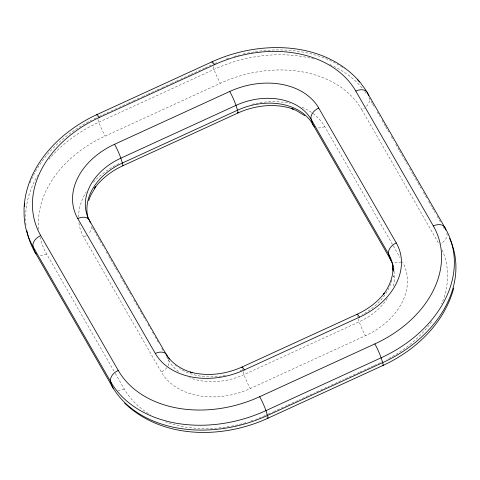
<?xml version="1.0" encoding="UTF-8"?>
<svg xmlns="http://www.w3.org/2000/svg" width="480" height="480" viewBox="0 0 480 480"><rect width="100%" height="100%" fill="white"/><g stroke="black" fill="none" stroke-linecap="round" stroke-linejoin="round"><path stroke-width="0.36" stroke-dasharray="2.4 1.8" d="M99.294 116.448L118.272 107.748M118.926 107.448L127.434 103.548M128.088 103.248L132.666 101.148M133.32 100.848L141.828 96.942M142.482 96.642L147.066 94.542M147.72 94.242L156.228 90.342M156.882 90.042L161.46 87.942M162.114 87.642L170.622 83.742M171.276 83.442L175.854 81.342M176.508 81.042L190.254 74.742M190.908 74.442L204.648 68.136M205.302 67.836L212.502 64.536M38.748 229.398A110.568 82.422 -17.9 0 1 105.162 136.086L220.332 83.28A110.568 82.422 -17.9 0 1 361.764 109.596A10.8 7.11 -29.9 0 0 364.368 108.102M78.924 223.068A69.582 51.87 -17.9 0 0 83.736 237.084L161.274 371.958A69.582 51.87 -17.9 0 0 250.284 388.518L365.454 335.706A69.582 51.87 -17.9 0 0 402.57 262.026M265.662 415.266L267.624 414.366M268.278 414.066L272.856 411.966M273.51 411.666L287.256 405.36M287.91 405.06L300.342 399.36M302.304 398.46L314.736 392.76M316.698 391.86L329.136 386.16M331.098 385.26L343.53 379.56M345.492 378.66L359.232 372.354M359.886 372.054L373.632 365.754M374.286 365.454L380.826 362.454A110.568 82.422 -17.9 0 0 382.86 361.506M372.3 103.452L369.318 98.268A10.8 7.11 -29.9 0 1 366 106.776M372.672 104.106L374.91 107.994M377.148 111.882L379.758 116.424M381.99 120.312L385.344 126.15M385.722 126.798L388.704 131.982M391.314 136.524L393.546 140.412M395.784 144.306L399.138 150.138M399.51 150.786L403.986 158.568M404.358 159.216L407.34 164.406M409.578 168.294L412.932 174.132M413.304 174.78L417.78 182.562M418.152 183.21L421.134 188.4M423.372 192.288L426.726 198.126M428.586 201.366L431.574 206.55M432.318 207.852L434.928 212.388M437.16 216.276L440.52 222.114M443.13 226.656L444.618 229.248M361.764 109.596L439.302 244.464M302.07 107.226A69.582 51.87 -17.9 0 1 324.714 126.588L392.562 244.596M393.306 245.892L400.014 257.568M92.406 227.7L95.388 232.89M96.138 234.186L99.492 240.024M99.864 240.672L104.334 248.454M106.2 251.694L108.438 255.582M108.81 256.23L109.926 258.18M110.676 259.476L113.286 264.012M113.658 264.66L114.774 266.61M115.518 267.906L118.128 272.442M120.366 276.336L123.72 282.168M124.092 282.816L127.074 288.006M127.446 288.654L131.922 296.436M133.788 299.676L137.514 306.162M137.886 306.81L140.868 311.994M141.24 312.642L145.716 320.424M147.954 324.318L150.564 328.854M152.424 332.1L154.29 335.34M155.034 336.636L159.132 343.77M161.742 348.306L163.608 351.552M166.59 356.736L168.828 360.63A58.782 43.818 -17.9 0 0 179.028 371.88M39.96 236.874A110.568 82.422 -17.9 0 0 46.686 254.076L114.534 372.09M115.278 373.386L124.224 388.944A110.568 82.422 -17.9 0 0 150.33 414.684M368.928 97.056L369.024 97.362M358.212 318.786L359.184 321.81A10.8 1.128 65.4 0 0 365.454 335.706M213.186 66.654L214.062 69.378A10.8 1.128 65.4 0 0 220.332 83.28M243.042 371.592L244.02 374.616A10.8 1.128 65.4 0 0 250.284 388.518M98.016 119.466L98.898 122.19A10.8 1.128 65.4 0 0 105.162 136.086M168.438 359.418L168.828 360.63A10.8 7.11 -29.9 0 1 168.036 365.946M393.564 275.562L393.684 277.002L393.576 275.598M391.956 279.87A58.782 43.818 -17.9 0 1 362.31 314.622M357.624 316.968A10.8 1.128 65.4 0 1 357.288 315.84M241.86 370.05A58.782 43.818 -17.9 0 1 240.042 370.836M225.576 375.306A58.782 43.818 -17.9 0 1 179.688 368.574M176.406 366.234A58.782 43.818 -17.9 0 1 175.38 365.4M242.454 369.78A10.8 1.128 65.4 0 1 242.118 368.652M214.482 63.648A121.368 90.474 -17.9 0 1 217.818 62.214M226.518 58.89A121.368 90.474 -17.9 0 1 229.188 57.978M233.922 56.496A121.368 90.474 -17.9 0 1 239.52 54.942M243.036 54.078A121.368 90.474 -17.9 0 1 344.526 68.646M30.03 182.94A121.368 90.474 -17.9 0 1 91.476 120.18M94.062 118.89A121.368 90.474 -17.9 0 1 97.332 117.348M212.316 63.948A10.8 1.128 65.4 0 1 212.166 63.408M97.152 116.76A10.8 1.128 65.4 0 1 96.996 116.22M446.856 233.136A10.8 7.11 -29.9 0 1 441.042 243.54M314.046 59.04A121.368 90.474 -17.9 0 0 214.062 69.378L98.898 122.19A121.368 90.474 -17.9 0 0 49.086 159.186M329.808 64.494A121.368 90.474 -17.9 0 1 363.018 89.076M364.782 91.356A121.368 90.474 -17.9 0 1 367.158 94.758M26.034 225.006A121.368 90.474 -17.9 0 1 37.674 175.32M46.686 254.076A10.8 7.11 -29.9 0 1 39.132 255.234M264.978 415.572A110.568 82.422 -17.9 0 1 255.504 419.472M252.906 420.402A110.568 82.422 -17.9 0 1 250.302 421.29M245.694 422.724A110.568 82.422 -17.9 0 1 165.636 421.878M124.224 388.944A10.8 7.11 -29.9 0 1 117.576 390.234M266.994 417.378A10.8 1.128 65.4 0 1 266.688 416.94M442.122 249.99A110.568 82.422 -17.9 0 1 441.654 303.888M431.658 321.732A110.568 82.422 -17.9 0 1 386.862 359.514M393.582 267.144A58.782 43.818 -17.9 0 1 392.748 287.382M387.39 298.422A58.782 43.818 -17.9 0 1 359.184 321.81L244.02 374.616A58.782 43.818 -17.9 0 1 189.558 377.646M166.932 367.602A10.8 7.11 -29.9 0 1 161.274 371.958M78.534 217.182A69.582 51.87 -17.9 0 1 86.208 192M93.48 182.328A69.582 51.87 -17.9 0 1 120.534 162.834M91.446 226.392A10.8 7.11 -29.9 0 1 88.722 233.52M86.34 235.59A10.8 7.11 -29.9 0 1 83.736 237.084M324.714 126.588A10.8 7.11 -29.9 0 1 318.066 127.878M251.796 104.37A69.582 51.87 -17.9 0 1 290.166 103.404M401.364 261.834A10.8 7.11 -29.9 0 1 393.078 262.104"/><path stroke-width="0.72" d="M24 210.102C25.044 166.782 59.502 131.724 96.954 114.57L212.124 61.758C259.56 39.966 325.848 40.44 361.296 83.748M393.03 268.152C392.982 277.818 389.034 287.082 383.232 294.684L384.438 293.112C377.31 302.268 367.734 309.318 357.246 314.19L242.076 366.996C226.014 374.262 207.444 376.71 190.296 372.072L192.15 372.624C182.904 370.008 174.132 364.968 168.21 357.27M453.744 288.126C444.318 323.388 415.446 350.502 383.046 365.43L267.876 418.242C222.606 439.062 162.366 439.332 124.668 403.176M88.734 200.496L90.504 195.78L95.778 186.648L94.53 188.274C101.736 178.44 111.75 170.928 122.754 165.81L237.924 113.004C255.084 105.258 275.184 102.942 293.214 109.032L291.222 108.432L296.16 110.442L304.848 115.74M113.748 388.782A10.8 7.11 -29.9 0 1 112.248 386.574L34.71 251.7L33.144 246.864A10.8 7.11 -29.9 0 1 40.698 235.536A110.568 82.422 -17.9 0 1 99.174 117.546L214.338 64.734A110.568 82.422 -17.9 0 1 355.776 91.056A10.8 7.11 -29.9 0 1 367.752 93.426L445.29 228.3L445.878 230.112M114.546 144.288L229.716 91.482A69.582 51.87 -17.9 0 1 318.726 108.042L396.264 242.916A69.582 51.87 -17.9 0 1 359.466 317.166L244.296 369.978A69.582 51.87 -17.9 0 1 155.286 353.412L77.748 218.544A69.582 51.87 -17.9 0 1 114.546 144.288A10.8 1.128 65.4 0 1 120.816 158.19L122.376 163.032A10.8 1.128 65.4 0 1 122.394 165.576M40.698 235.536L118.236 370.404A110.568 82.422 -17.9 0 0 259.668 396.72L374.838 343.914A110.568 82.422 -17.9 0 0 433.314 225.924L355.776 91.056M368.34 95.244L367.752 93.426A121.368 90.474 -17.9 0 0 361.458 84.24M368.436 95.544L368.538 95.85M167.652 357L89.724 220.914A10.8 7.11 -29.9 0 0 77.748 218.544M90.408 223.032L89.724 220.914A58.782 43.818 -17.9 0 1 120.816 158.19L235.98 105.384A58.782 43.818 -17.9 0 1 311.172 119.37L388.71 254.244L390.276 259.086A58.782 43.818 -17.9 0 1 393.402 266.472M392.616 264.048L393.21 271.248M393.096 270.072A58.782 43.818 -17.9 0 0 388.71 254.244A10.8 7.11 -29.9 0 1 396.264 242.916M169.458 359.136A58.782 43.818 -17.9 0 1 167.262 355.788A10.8 7.11 -29.9 0 0 155.286 353.412M229.716 91.482A10.8 1.128 65.4 0 1 235.98 105.384L237.546 110.22A10.8 1.128 65.4 0 1 237.318 112.494M318.726 108.042A10.8 7.11 -29.9 0 0 311.172 119.37L312.738 124.212L390.276 259.086A10.8 7.11 -29.9 0 0 391.776 261.288M357.06 314.61A10.8 1.128 65.4 0 1 359.466 317.166M241.89 367.422A10.8 1.128 65.4 0 1 244.296 369.978M118.236 370.404A10.8 7.11 -29.9 0 0 110.682 381.732L112.248 386.574A121.368 90.474 -17.9 0 0 267.498 415.464L382.668 362.652A121.368 90.474 -17.9 0 0 449.598 238.428M259.668 396.72A10.8 1.128 65.4 0 1 265.938 410.622L267.498 415.464A10.8 1.128 65.4 0 1 267.516 418.002M374.838 343.914A10.8 1.128 65.4 0 1 381.102 357.81L382.668 362.652A10.8 1.128 65.4 0 1 382.686 365.196M433.314 225.924A10.8 7.11 -29.9 0 1 445.29 228.3A121.368 90.474 -17.9 0 1 381.102 357.81L265.938 410.622A121.368 90.474 -17.9 0 1 110.682 381.732L33.144 246.864A121.368 90.474 -17.9 0 1 24.102 210.612M357.636 79.854A121.368 90.474 -17.9 0 1 359.598 82.014M24.348 206.304A121.368 90.474 -17.9 0 1 24.66 203.4M211.938 62.178A10.8 1.128 65.4 0 1 214.338 64.734M96.768 114.99A10.8 1.128 65.4 0 1 99.174 117.546M26.91 230.826A121.368 90.474 -17.9 0 0 34.71 251.7A10.8 7.11 -29.9 0 0 36.21 253.908M88.164 218.37A58.782 43.818 -17.9 0 1 122.376 163.032L237.546 110.22A58.782 43.818 -17.9 0 1 312.738 124.212A10.8 7.11 -29.9 0 0 314.844 126.858"/></g></svg>
